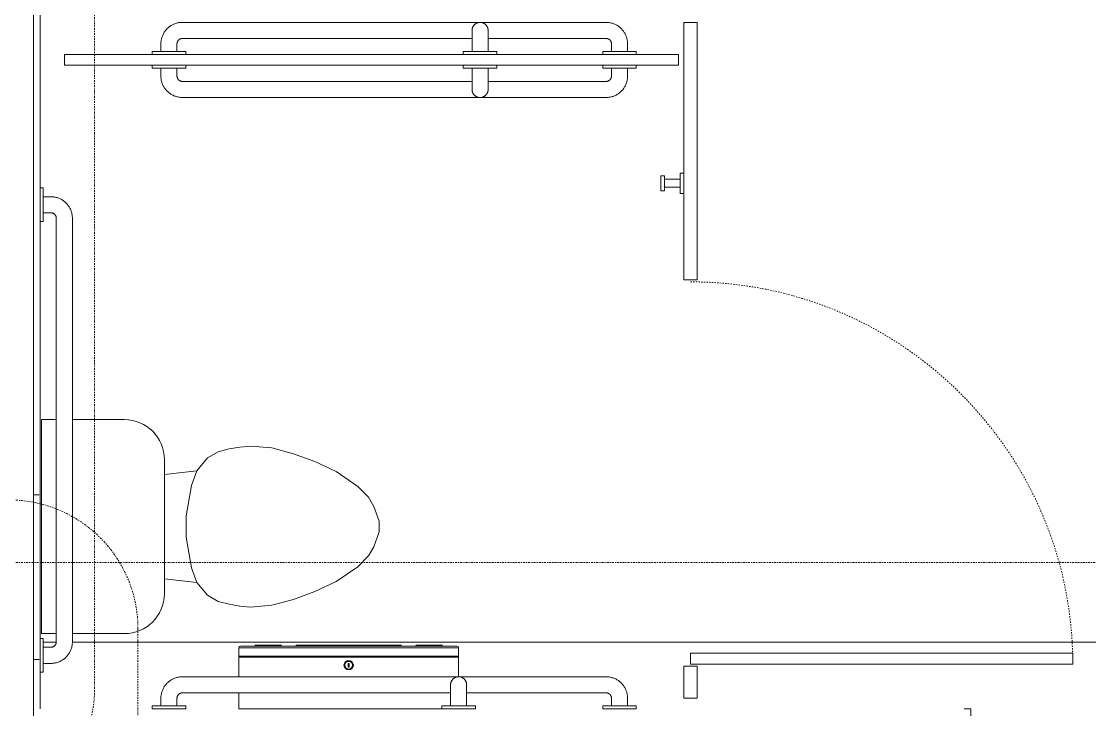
# Model space of a CAD drawing. Header units: inches. Extents: x 23906 to 26716, y -23130 to -20467.
# Drawn here: x 25520.3 to 25619.8, y -22691.4 to -22627.2 of the extents above; entities that cross this region are included whole.
import ezdxf

# ---------------------------------------------------------------- set-up
doc = ezdxf.new("R2010")
doc.units = ezdxf.units.IN
doc.header["$MEASUREMENT"] = 0
for name, pattern in [('Dash', [0.25, 0.125, -0.125]), ('Dash Dot 3_16_', [0.3125, 0.1875, -0.0625, 0, -0.0625]), ('Dash_2_', [0.25, 0.125, -0.125])]:
    doc.linetypes.add(name, pattern=pattern)
for name, color, linetype, lineweight in [('A-ANNO-SYMB', 150, 'Continuous', 9), ('A-FLOR', 192, 'Continuous', 13), ('A-GENM', 13, 'Continuous', 9), ('A-WALL', 113, 'Continuous', 13), ('A-WALL-PATT', 111, 'Continuous', 50), ('I-WALL', 2, 'Continuous', 13), ('P-SANR-FIXT', 6, 'Continuous', 9), ('Q-SPCQ', 91, 'Continuous', 9), ('Q-SPCQ-HDLN', 91, 'Dash_2_', 9)]:
    doc.layers.add(name, color=color, linetype=linetype, lineweight=lineweight)

# ---------------------------------------------------------------- blocks, each defined once
blk = doc.blocks.new('Toilet-Domestic-3D - Toilet-Domestic-3D-V15-Enlarged First Floor Plan _East_')
at = {"layer": 'P-SANR-FIXT', "color": 43, "lineweight": 13}
for p, q in [((-9.976, 19.476), (9.976, 19.476)), ((-9.976, 18.101), (-9.976, 19.476)), ((9.976, 19.476), (9.976, 18.101)), ((-9.976, 11.75), (-9.976, 16.601)), ((9.976, 16.601), (9.976, 11.75)), ((6.25, 8.024), (-6.25, 8.024)), ((-4.862, 8.024), (-5.209, 5)), ((4.862, 8.024), (5.209, 5)), ((-1, 6), (-3.836, 5.5)), ((1, 6), (-1, 6)), ((3.836, 5.5), (1, 6)), ((-5.209, 5), (-6.401, 4)), ((-3.836, 5.5), (-5.209, 5)), ((5.209, 5), (3.836, 5.5)), ((6.401, 4), (5.209, 5)), ((-6.401, 4), (-6.968, 3)), ((6.968, 3), (6.401, 4)), ((-6.968, 3), (-7.236, 2)), ((7.236, 2), (6.968, 3)), ((-7.236, 2), (-7.413, 0.996)), ((7.413, 0.996), (7.236, 2)), ((-7.413, 0.996), (-7.5, 0)), ((7.5, 0), (7.413, 0.996)), ((-7.5, 0), (-7.326, -1.992)), ((7.326, -1.992), (7.5, 0)), ((-7.326, -1.992), (-6.788, -4)), ((6.788, -4), (7.326, -1.992)), ((-6.788, -4), (-6.06, -6)), ((6.06, -6), (6.788, -4)), ((-6.06, -6), (-5.127, -8)), ((5.127, -8), (6.06, -6)), ((-5.127, -8), (-3.74, -10)), ((3.74, -10), (5.127, -8)), ((-3.74, -10), (-2.74, -11)), ((2.74, -11), (3.74, -10)), ((-2.74, -11), (-1.874, -11.5)), ((-1.874, -11.5), (-0.5, -12)), ((0.5, -12), (1.874, -11.5)), ((1.874, -11.5), (2.74, -11)), ((-0.5, -12), (0.5, -12))]:
    blk.add_line(p, q, dxfattribs=at)
for centre, start, end in [((-6.25, 11.75), 180, 270), ((6.25, 11.75), 270, 360)]:
    blk.add_arc(centre, 3.726, start, end, dxfattribs=at)
blk = doc.blocks.new('817_Grab_Bars - 8170-001420-V20-Enlarged First Floor Plan _East_')
at = {"layer": 'Q-SPCQ', "color": 43, "lineweight": 13}
for p, q in [((25574.765, -22688.303), (25535.265, -22688.303)), ((25533.265, -22690.303), (25533.265, -22691.022)), ((25534.765, -22691.022), (25534.765, -22690.303)), ((25535.265, -22689.803), (25560.266, -22689.803)), ((25561.76, -22689.803), (25574.765, -22689.803)), ((25575.265, -22690.303), (25575.265, -22691.022)), ((25576.765, -22691.022), (25576.765, -22690.303)), ((25532.453, -22691.022), (25532.453, -22691.303)), ((25532.453, -22691.022), (25534.015, -22691.022)), ((25534.015, -22691.303), (25532.453, -22691.303)), ((25534.015, -22691.022), (25535.578, -22691.022)), ((25535.578, -22691.303), (25534.015, -22691.303)), ((25535.578, -22691.303), (25535.578, -22691.022)), ((25574.453, -22691.022), (25574.453, -22691.303)), ((25574.453, -22691.022), (25576.015, -22691.022)), ((25576.015, -22691.303), (25574.453, -22691.303)), ((25576.015, -22691.022), (25577.578, -22691.022)), ((25577.578, -22691.303), (25576.015, -22691.303)), ((25577.578, -22691.303), (25577.578, -22691.022))]:
    blk.add_line(p, q, dxfattribs=at)
at = {"layer": 'Q-SPCQ', "color": 43, "lineweight": 13, "flags": 128}
for points in [[(25535.265, -22688.303), (25535.185, -22688.304), (25535.105, -22688.309), (25535.026, -22688.317), (25534.947, -22688.328), (25534.868, -22688.343), (25534.79, -22688.36), (25534.713, -22688.381), (25534.636, -22688.404), (25534.561, -22688.431), (25534.486, -22688.461), (25534.413, -22688.493), (25534.342, -22688.529), (25534.271, -22688.567), (25534.203, -22688.608), (25534.136, -22688.652), (25534.071, -22688.699), (25534.008, -22688.748), (25533.946, -22688.799), (25533.887, -22688.853), (25533.831, -22688.909), (25533.776, -22688.968), (25533.724, -22689.029), (25533.674, -22689.091), (25533.627, -22689.156), (25533.582, -22689.222), (25533.54, -22689.29), (25533.501, -22689.36), (25533.465, -22689.431), (25533.432, -22689.504), (25533.401, -22689.578), (25533.374, -22689.653), (25533.349, -22689.729), (25533.328, -22689.806), (25533.309, -22689.884), (25533.294, -22689.963), (25533.282, -22690.042), (25533.273, -22690.121), (25533.268, -22690.201), (25533.265, -22690.281), (25533.265, -22690.303)], [(25576.765, -22690.303), (25576.764, -22690.223), (25576.759, -22690.143), (25576.751, -22690.063), (25576.74, -22689.984), (25576.725, -22689.905), (25576.708, -22689.827), (25576.687, -22689.75), (25576.664, -22689.674), (25576.637, -22689.598), (25576.607, -22689.524), (25576.575, -22689.451), (25576.539, -22689.379), (25576.501, -22689.309), (25576.46, -22689.24), (25576.416, -22689.174), (25576.369, -22689.108), (25576.32, -22689.045), (25576.269, -22688.984), (25576.215, -22688.925), (25576.159, -22688.868), (25576.1, -22688.814), (25576.04, -22688.761), (25575.977, -22688.712), (25575.912, -22688.664), (25575.846, -22688.62), (25575.778, -22688.578), (25575.708, -22688.539), (25575.637, -22688.503), (25575.564, -22688.469), (25575.49, -22688.439), (25575.415, -22688.411), (25575.339, -22688.387), (25575.262, -22688.365), (25575.184, -22688.347), (25575.105, -22688.332), (25575.026, -22688.32), (25574.947, -22688.311), (25574.867, -22688.305), (25574.787, -22688.303), (25574.765, -22688.303)], [(25534.765, -22690.303), (25534.766, -22690.283), (25534.767, -22690.263), (25534.769, -22690.243), (25534.772, -22690.223), (25534.775, -22690.203), (25534.78, -22690.184), (25534.785, -22690.165), (25534.791, -22690.146), (25534.797, -22690.127), (25534.805, -22690.108), (25534.813, -22690.09), (25534.822, -22690.072), (25534.831, -22690.054), (25534.842, -22690.037), (25534.853, -22690.02), (25534.864, -22690.004), (25534.876, -22689.988), (25534.889, -22689.973), (25534.903, -22689.958), (25534.917, -22689.944), (25534.931, -22689.93), (25534.947, -22689.917), (25534.962, -22689.905), (25534.978, -22689.893), (25534.995, -22689.882), (25535.012, -22689.872), (25535.03, -22689.862), (25535.047, -22689.853), (25535.066, -22689.844), (25535.084, -22689.837), (25535.103, -22689.83), (25535.122, -22689.824), (25535.141, -22689.818), (25535.161, -22689.814), (25535.18, -22689.81), (25535.2, -22689.807), (25535.22, -22689.805), (25535.24, -22689.803), (25535.26, -22689.803), (25535.265, -22689.803)], [(25574.765, -22689.803), (25574.785, -22689.803), (25574.805, -22689.804), (25574.825, -22689.806), (25574.845, -22689.809), (25574.865, -22689.813), (25574.884, -22689.817), (25574.903, -22689.822), (25574.923, -22689.828), (25574.941, -22689.835), (25574.96, -22689.842), (25574.978, -22689.85), (25574.996, -22689.859), (25575.014, -22689.869), (25575.031, -22689.879), (25575.048, -22689.89), (25575.064, -22689.902), (25575.08, -22689.914), (25575.095, -22689.927), (25575.11, -22689.94), (25575.124, -22689.954), (25575.138, -22689.969), (25575.151, -22689.984), (25575.163, -22690), (25575.175, -22690.016), (25575.186, -22690.033), (25575.196, -22690.05), (25575.206, -22690.067), (25575.215, -22690.085), (25575.224, -22690.103), (25575.231, -22690.122), (25575.238, -22690.14), (25575.244, -22690.159), (25575.25, -22690.179), (25575.254, -22690.198), (25575.258, -22690.218), (25575.261, -22690.238), (25575.263, -22690.257), (25575.265, -22690.277), (25575.265, -22690.297), (25575.265, -22690.303)]]:
    blk.add_lwpolyline(points, dxfattribs=at)
blk = doc.blocks.new('Dispenser-Toilet_Tissue-Frost_Products_LTD_-Jumbo-169 - Steel-Brushed-Stainless_Steel-V21-Enlarged First Floor Plan _East_')
at = {"layer": 'Q-SPCQ', "color": 43, "lineweight": 13}
for p, q in [((25561.014, -22685.603), (25540.517, -22685.603)), ((25540.517, -22685.603), (25540.517, -22686.372)), ((25542.029, -22685.443), (25540.677, -22685.443)), ((25559.504, -22685.443), (25542.029, -22685.443)), ((25544.361, -22685.343), (25542.19, -22685.343)), ((25545.829, -22685.443), (25544.522, -22685.443)), ((25555.52, -22685.343), (25546.013, -22685.343)), ((25557.011, -22685.443), (25555.704, -22685.443)), ((25559.343, -22685.343), (25557.172, -22685.343)), ((25560.857, -22685.443), (25559.504, -22685.443)), ((25561.014, -22686.372), (25561.014, -22685.603)), ((25540.517, -22686.372), (25540.577, -22686.372)), ((25540.517, -22686.463), (25561.014, -22686.463)), ((25540.517, -22686.463), (25540.517, -22688.306)), ((25540.577, -22686.372), (25560.957, -22686.372)), ((25540.577, -22686.372), (25540.577, -22686.403)), ((25560.957, -22686.403), (25540.577, -22686.403)), ((25560.957, -22686.403), (25560.957, -22686.372)), ((25560.957, -22686.372), (25561.014, -22686.372)), ((25561.014, -22688.303), (25561.014, -22686.463)), ((25550.807, -22687.063), (25550.725, -22687.063)), ((25550.725, -22687.063), (25550.725, -22687.4)), ((25550.725, -22687.4), (25550.807, -22687.4)), ((25550.807, -22687.4), (25550.807, -22687.063)), ((25540.517, -22689.803), (25540.517, -22691.303)), ((25540.517, -22691.303), (25559.453, -22691.303))]:
    blk.add_line(p, q, dxfattribs=at)
for radius in [0.438, 0.358]:
    blk.add_circle((25550.767, -22687.221), radius, dxfattribs=at)
for centre, radius, start, end in [((25540.677, -22685.603), 0.16, 90, 180), ((25542.19, -22685.523), 0.18, 90, 153.6122), ((25543.743, -22685.458), 0.118, 100.8116, 172.35689), ((25543.74, -22685.493), 0.151, 19.63407, 87.32096), ((25543.763, -22685.493), 0.151, 19.63407, 86.83311), ((25543.771, -22685.523), 0.18, 26.3878, 90), ((25544.343, -22685.46), 0.119, 100.04014, 171.51951), ((25544.343, -22685.493), 0.151, 19.63407, 87.32096), ((25544.351, -22685.493), 0.151, 19.63407, 87.32096), ((25544.361, -22685.523), 0.18, 26.3878, 90), ((25546.013, -22685.563), 0.22, 90, 146.94427), ((25555.52, -22685.563), 0.22, 33.05573, 90), ((25557.172, -22685.523), 0.18, 90, 153.6122), ((25557.182, -22685.493), 0.151, 92.67904, 160.36593), ((25557.191, -22685.493), 0.151, 92.67904, 160.36593), ((25557.19, -22685.46), 0.119, 8.48049, 79.95986), ((25557.762, -22685.523), 0.18, 90, 153.60843), ((25557.77, -22685.493), 0.151, 93.16673, 160.37261), ((25557.793, -22685.493), 0.151, 92.67904, 160.36528), ((25557.79, -22685.458), 0.118, 7.64311, 79.1884), ((25559.343, -22685.523), 0.18, 26.3878, 90), ((25560.854, -22685.603), 0.16, 0, 89.00189), ((25540.577, -22686.463), 0.06, 90, 180), ((25560.954, -22686.463), 0.0601, 0, 87.31847)]:
    blk.add_arc(centre, radius, start, end, dxfattribs=at)
blk = doc.blocks.new('Partition-Floor_Braced-Bradley_Corp-St_Stl-ADA-N_Stalls - ADA _optional_ _ n Standard Stalls-320692-Enlarged First Floor Plan _East_')
at = {"layer": 'Q-SPCQ', "color": 43, "lineweight": 13}
for p, q in [((68.5, -0.875), (67.5, -0.875)), ((67.5, -0.875), (67.5, -58.125)), ((68.5, -58.125), (68.5, -0.875)), ((11.5, -58.625), (8.5, -58.625)), ((8.5, -58.625), (8.5, -59.875)), ((11.5, -59.875), (11.5, -58.625)), ((71.5, -58.625), (47.5, -58.625)), ((47.5, -58.625), (47.5, -59.875)), ((67.5, -58.125), (68.5, -58.125)), ((71.5, -59.875), (71.5, -58.625)), ((12.688, -59.25), (11.688, -59.25)), ((11.688, -59.25), (11.688, -94.874)), ((12.688, -94.874), (12.688, -59.25)), ((8.5, -59.875), (11.5, -59.875)), ((47.5, -59.875), (71.5, -59.875)), ((11.688, -94.874), (12.688, -94.874))]:
    blk.add_line(p, q, dxfattribs=at)
at = {"layer": 'Q-SPCQ-HDLN', "color": 43, "linetype": 'Dash', "lineweight": 13}
blk.add_arc((11.688, -59.25), 35.624, 271.79078, 360, dxfattribs=at)
blk = doc.blocks.new('817_Grab_Bars - 8170-001420-V24-Enlarged First Floor Plan _East_')
at = {"layer": 'Q-SPCQ', "color": 43, "lineweight": 13}
for p, q in [((25574.765, -22627.303), (25535.265, -22627.303)), ((25535.265, -22628.803), (25562.266, -22628.803)), ((25563.76, -22628.803), (25574.765, -22628.803)), ((25533.265, -22629.303), (25533.265, -22630.022)), ((25534.765, -22630.022), (25534.765, -22629.303)), ((25575.265, -22629.303), (25575.265, -22630.022)), ((25576.765, -22630.022), (25576.765, -22629.303)), ((25532.453, -22630.022), (25532.453, -22630.303)), ((25532.453, -22630.022), (25534.015, -22630.022)), ((25534.015, -22630.022), (25535.578, -22630.022)), ((25535.578, -22630.303), (25535.578, -22630.022)), ((25574.453, -22630.022), (25574.453, -22630.303)), ((25574.453, -22630.022), (25576.015, -22630.022)), ((25576.015, -22630.022), (25577.578, -22630.022)), ((25577.578, -22630.303), (25577.578, -22630.022))]:
    blk.add_line(p, q, dxfattribs=at)
at = {"layer": 'Q-SPCQ', "color": 43, "lineweight": 13, "flags": 128}
for points in [[(25535.265, -22627.303), (25535.185, -22627.304), (25535.105, -22627.309), (25535.026, -22627.317), (25534.947, -22627.328), (25534.868, -22627.343), (25534.79, -22627.36), (25534.713, -22627.381), (25534.636, -22627.404), (25534.561, -22627.431), (25534.486, -22627.461), (25534.413, -22627.493), (25534.342, -22627.529), (25534.271, -22627.567), (25534.203, -22627.608), (25534.136, -22627.652), (25534.071, -22627.699), (25534.008, -22627.748), (25533.946, -22627.799), (25533.887, -22627.853), (25533.831, -22627.909), (25533.776, -22627.968), (25533.724, -22628.029), (25533.674, -22628.091), (25533.627, -22628.156), (25533.582, -22628.222), (25533.54, -22628.29), (25533.501, -22628.36), (25533.465, -22628.431), (25533.432, -22628.504), (25533.401, -22628.578), (25533.374, -22628.653), (25533.349, -22628.729), (25533.328, -22628.806), (25533.309, -22628.884), (25533.294, -22628.963), (25533.282, -22629.042), (25533.273, -22629.121), (25533.268, -22629.201), (25533.265, -22629.281), (25533.265, -22629.303)], [(25576.765, -22629.303), (25576.764, -22629.223), (25576.759, -22629.143), (25576.751, -22629.063), (25576.74, -22628.984), (25576.725, -22628.905), (25576.708, -22628.827), (25576.687, -22628.75), (25576.664, -22628.674), (25576.637, -22628.598), (25576.607, -22628.524), (25576.575, -22628.451), (25576.539, -22628.379), (25576.501, -22628.309), (25576.46, -22628.24), (25576.416, -22628.174), (25576.369, -22628.108), (25576.32, -22628.045), (25576.269, -22627.984), (25576.215, -22627.925), (25576.159, -22627.868), (25576.1, -22627.814), (25576.04, -22627.761), (25575.977, -22627.712), (25575.912, -22627.664), (25575.846, -22627.62), (25575.778, -22627.578), (25575.708, -22627.539), (25575.637, -22627.503), (25575.564, -22627.469), (25575.49, -22627.439), (25575.415, -22627.411), (25575.339, -22627.387), (25575.262, -22627.365), (25575.184, -22627.347), (25575.105, -22627.332), (25575.026, -22627.32), (25574.947, -22627.311), (25574.867, -22627.305), (25574.787, -22627.303), (25574.765, -22627.303)], [(25534.765, -22629.303), (25534.766, -22629.283), (25534.767, -22629.263), (25534.769, -22629.243), (25534.772, -22629.223), (25534.775, -22629.203), (25534.78, -22629.184), (25534.785, -22629.165), (25534.791, -22629.146), (25534.797, -22629.127), (25534.805, -22629.108), (25534.813, -22629.09), (25534.822, -22629.072), (25534.831, -22629.054), (25534.842, -22629.037), (25534.853, -22629.02), (25534.864, -22629.004), (25534.876, -22628.988), (25534.889, -22628.973), (25534.903, -22628.958), (25534.917, -22628.944), (25534.931, -22628.93), (25534.947, -22628.917), (25534.962, -22628.905), (25534.978, -22628.893), (25534.995, -22628.882), (25535.012, -22628.872), (25535.03, -22628.862), (25535.047, -22628.853), (25535.066, -22628.844), (25535.084, -22628.837), (25535.103, -22628.83), (25535.122, -22628.824), (25535.141, -22628.818), (25535.161, -22628.814), (25535.18, -22628.81), (25535.2, -22628.807), (25535.22, -22628.805), (25535.24, -22628.803), (25535.26, -22628.803), (25535.265, -22628.803)], [(25574.765, -22628.803), (25574.785, -22628.803), (25574.805, -22628.804), (25574.825, -22628.806), (25574.845, -22628.809), (25574.865, -22628.813), (25574.884, -22628.817), (25574.903, -22628.822), (25574.923, -22628.828), (25574.941, -22628.835), (25574.96, -22628.842), (25574.978, -22628.85), (25574.996, -22628.859), (25575.014, -22628.869), (25575.031, -22628.879), (25575.048, -22628.89), (25575.064, -22628.902), (25575.08, -22628.914), (25575.095, -22628.927), (25575.11, -22628.94), (25575.124, -22628.954), (25575.138, -22628.969), (25575.151, -22628.984), (25575.163, -22629), (25575.175, -22629.016), (25575.186, -22629.033), (25575.196, -22629.05), (25575.206, -22629.067), (25575.215, -22629.085), (25575.224, -22629.103), (25575.231, -22629.122), (25575.238, -22629.14), (25575.244, -22629.159), (25575.25, -22629.179), (25575.254, -22629.198), (25575.258, -22629.218), (25575.261, -22629.238), (25575.263, -22629.257), (25575.265, -22629.277), (25575.265, -22629.297), (25575.265, -22629.303)]]:
    blk.add_lwpolyline(points, dxfattribs=at)
blk = doc.blocks.new('817_Grab_Bars - 8170-001420-V25-Enlarged First Floor Plan _East_')
at = {"layer": 'Q-SPCQ', "color": 43, "lineweight": 13}
for p, q in [((25532.453, -22631.303), (25532.453, -22631.584)), ((25534.015, -22631.584), (25532.453, -22631.584)), ((25533.265, -22631.584), (25533.265, -22632.303)), ((25535.578, -22631.584), (25534.015, -22631.584)), ((25534.765, -22632.303), (25534.765, -22631.584)), ((25535.578, -22631.584), (25535.578, -22631.303)), ((25574.453, -22631.303), (25574.453, -22631.584)), ((25576.015, -22631.584), (25574.453, -22631.584)), ((25575.265, -22631.584), (25575.265, -22632.303)), ((25577.578, -22631.584), (25576.015, -22631.584)), ((25576.765, -22632.303), (25576.765, -22631.584)), ((25577.578, -22631.584), (25577.578, -22631.303)), ((25562.27, -22632.803), (25535.265, -22632.803)), ((25574.765, -22632.803), (25563.764, -22632.803)), ((25535.265, -22634.303), (25574.765, -22634.303))]:
    blk.add_line(p, q, dxfattribs=at)
at = {"layer": 'Q-SPCQ', "color": 43, "lineweight": 13, "flags": 128}
for points in [[(25533.265, -22632.303), (25533.267, -22632.383), (25533.272, -22632.463), (25533.28, -22632.542), (25533.291, -22632.621), (25533.305, -22632.7), (25533.323, -22632.778), (25533.343, -22632.856), (25533.367, -22632.932), (25533.393, -22633.007), (25533.423, -22633.082), (25533.456, -22633.155), (25533.491, -22633.226), (25533.53, -22633.297), (25533.571, -22633.365), (25533.615, -22633.432), (25533.661, -22633.497), (25533.71, -22633.56), (25533.762, -22633.622), (25533.816, -22633.681), (25533.872, -22633.738), (25533.93, -22633.792), (25533.991, -22633.844), (25534.054, -22633.894), (25534.118, -22633.941), (25534.185, -22633.986), (25534.253, -22634.028), (25534.323, -22634.067), (25534.394, -22634.103), (25534.467, -22634.136), (25534.541, -22634.167), (25534.616, -22634.194), (25534.692, -22634.219), (25534.769, -22634.24), (25534.847, -22634.259), (25534.925, -22634.274), (25535.004, -22634.286), (25535.084, -22634.295), (25535.164, -22634.3), (25535.244, -22634.303), (25535.265, -22634.303)], [(25535.265, -22632.803), (25535.245, -22632.802), (25535.225, -22632.801), (25535.205, -22632.799), (25535.186, -22632.796), (25535.166, -22632.793), (25535.146, -22632.788), (25535.127, -22632.783), (25535.108, -22632.777), (25535.089, -22632.771), (25535.071, -22632.763), (25535.052, -22632.755), (25535.034, -22632.746), (25535.017, -22632.737), (25535, -22632.726), (25534.983, -22632.715), (25534.967, -22632.704), (25534.951, -22632.692), (25534.936, -22632.679), (25534.921, -22632.665), (25534.907, -22632.651), (25534.893, -22632.637), (25534.88, -22632.621), (25534.867, -22632.606), (25534.856, -22632.59), (25534.844, -22632.573), (25534.834, -22632.556), (25534.824, -22632.538), (25534.815, -22632.521), (25534.807, -22632.502), (25534.799, -22632.484), (25534.792, -22632.465), (25534.786, -22632.446), (25534.781, -22632.427), (25534.776, -22632.407), (25534.773, -22632.388), (25534.769, -22632.368), (25534.767, -22632.348), (25534.766, -22632.328), (25534.765, -22632.308), (25534.765, -22632.303)], [(25574.765, -22634.303), (25574.845, -22634.301), (25574.925, -22634.296), (25575.005, -22634.288), (25575.084, -22634.277), (25575.163, -22634.263), (25575.241, -22634.245), (25575.318, -22634.225), (25575.394, -22634.201), (25575.47, -22634.175), (25575.544, -22634.145), (25575.617, -22634.112), (25575.689, -22634.077), (25575.759, -22634.038), (25575.828, -22633.997), (25575.895, -22633.953), (25575.96, -22633.907), (25576.023, -22633.858), (25576.084, -22633.806), (25576.143, -22633.752), (25576.2, -22633.696), (25576.255, -22633.638), (25576.307, -22633.577), (25576.356, -22633.514), (25576.404, -22633.45), (25576.448, -22633.383), (25576.49, -22633.315), (25576.529, -22633.245), (25576.565, -22633.174), (25576.599, -22633.101), (25576.629, -22633.028), (25576.657, -22632.952), (25576.681, -22632.876), (25576.703, -22632.799), (25576.721, -22632.721), (25576.736, -22632.643), (25576.748, -22632.564), (25576.757, -22632.484), (25576.763, -22632.404), (25576.765, -22632.324), (25576.765, -22632.303)], [(25575.265, -22632.303), (25575.265, -22632.323), (25575.264, -22632.343), (25575.262, -22632.363), (25575.259, -22632.382), (25575.255, -22632.402), (25575.251, -22632.422), (25575.246, -22632.441), (25575.24, -22632.46), (25575.233, -22632.479), (25575.226, -22632.498), (25575.218, -22632.516), (25575.209, -22632.534), (25575.199, -22632.551), (25575.189, -22632.568), (25575.178, -22632.585), (25575.166, -22632.601), (25575.154, -22632.617), (25575.141, -22632.633), (25575.128, -22632.647), (25575.114, -22632.661), (25575.099, -22632.675), (25575.084, -22632.688), (25575.068, -22632.701), (25575.052, -22632.712), (25575.035, -22632.724), (25575.018, -22632.734), (25575.001, -22632.744), (25574.983, -22632.753), (25574.965, -22632.761), (25574.946, -22632.769), (25574.928, -22632.776), (25574.909, -22632.782), (25574.889, -22632.787), (25574.87, -22632.792), (25574.85, -22632.796), (25574.83, -22632.799), (25574.811, -22632.801), (25574.791, -22632.802), (25574.771, -22632.803), (25574.765, -22632.803)]]:
    blk.add_lwpolyline(points, dxfattribs=at)
blk = doc.blocks.new('817_Grab_Bars - 8170-001420-V35-Enlarged First Floor Plan _East_')
at = {"layer": 'Q-SPCQ', "color": 43, "lineweight": 13}
for p, q in [((25508.765, -22642.74), (25508.484, -22642.74)), ((25508.484, -22644.303), (25508.484, -22642.74)), ((25508.484, -22643.553), (25507.765, -22643.553)), ((25508.484, -22645.865), (25508.484, -22644.303)), ((25505.765, -22645.553), (25505.765, -22685.053)), ((25507.265, -22685.053), (25507.265, -22645.553)), ((25507.765, -22645.053), (25508.484, -22645.053)), ((25508.484, -22645.865), (25508.765, -22645.865)), ((25508.484, -22685.553), (25507.765, -22685.553)), ((25508.765, -22684.74), (25508.484, -22684.74)), ((25508.484, -22686.303), (25508.484, -22684.74)), ((25508.484, -22687.865), (25508.484, -22686.303)), ((25507.765, -22687.053), (25508.484, -22687.053)), ((25508.484, -22687.865), (25508.765, -22687.865))]:
    blk.add_line(p, q, dxfattribs=at)
at = {"layer": 'Q-SPCQ', "color": 43, "lineweight": 13, "flags": 128}
for points in [[(25507.765, -22643.553), (25507.685, -22643.554), (25507.605, -22643.559), (25507.526, -22643.567), (25507.447, -22643.578), (25507.368, -22643.593), (25507.29, -22643.61), (25507.213, -22643.631), (25507.136, -22643.654), (25507.061, -22643.681), (25506.986, -22643.711), (25506.913, -22643.743), (25506.842, -22643.779), (25506.771, -22643.817), (25506.703, -22643.858), (25506.636, -22643.902), (25506.571, -22643.949), (25506.508, -22643.998), (25506.446, -22644.049), (25506.387, -22644.103), (25506.331, -22644.159), (25506.276, -22644.218), (25506.224, -22644.279), (25506.174, -22644.341), (25506.127, -22644.406), (25506.082, -22644.472), (25506.04, -22644.54), (25506.001, -22644.61), (25505.965, -22644.681), (25505.932, -22644.754), (25505.901, -22644.828), (25505.874, -22644.903), (25505.849, -22644.979), (25505.828, -22645.056), (25505.809, -22645.134), (25505.794, -22645.213), (25505.782, -22645.292), (25505.773, -22645.371), (25505.768, -22645.451), (25505.765, -22645.531), (25505.765, -22645.553)], [(25507.265, -22645.553), (25507.266, -22645.533), (25507.267, -22645.513), (25507.269, -22645.493), (25507.272, -22645.473), (25507.275, -22645.453), (25507.28, -22645.434), (25507.285, -22645.415), (25507.291, -22645.396), (25507.297, -22645.377), (25507.305, -22645.358), (25507.313, -22645.34), (25507.322, -22645.322), (25507.331, -22645.304), (25507.342, -22645.287), (25507.353, -22645.27), (25507.364, -22645.254), (25507.376, -22645.238), (25507.389, -22645.223), (25507.403, -22645.208), (25507.417, -22645.194), (25507.431, -22645.18), (25507.447, -22645.167), (25507.462, -22645.155), (25507.478, -22645.143), (25507.495, -22645.132), (25507.512, -22645.122), (25507.53, -22645.112), (25507.547, -22645.103), (25507.566, -22645.094), (25507.584, -22645.087), (25507.603, -22645.08), (25507.622, -22645.074), (25507.641, -22645.068), (25507.661, -22645.064), (25507.68, -22645.06), (25507.7, -22645.057), (25507.72, -22645.055), (25507.74, -22645.053), (25507.76, -22645.053), (25507.765, -22645.053)], [(25505.765, -22685.053), (25505.767, -22685.133), (25505.772, -22685.213), (25505.78, -22685.292), (25505.791, -22685.371), (25505.805, -22685.45), (25505.823, -22685.528), (25505.843, -22685.606), (25505.867, -22685.682), (25505.893, -22685.757), (25505.923, -22685.832), (25505.956, -22685.905), (25505.991, -22685.976), (25506.03, -22686.047), (25506.071, -22686.115), (25506.115, -22686.182), (25506.161, -22686.247), (25506.21, -22686.31), (25506.262, -22686.372), (25506.316, -22686.431), (25506.372, -22686.488), (25506.43, -22686.542), (25506.491, -22686.594), (25506.554, -22686.644), (25506.618, -22686.691), (25506.685, -22686.736), (25506.753, -22686.778), (25506.823, -22686.817), (25506.894, -22686.853), (25506.967, -22686.886), (25507.041, -22686.917), (25507.116, -22686.944), (25507.192, -22686.969), (25507.269, -22686.99), (25507.347, -22687.009), (25507.425, -22687.024), (25507.504, -22687.036), (25507.584, -22687.045), (25507.664, -22687.05), (25507.744, -22687.053), (25507.765, -22687.053)], [(25507.765, -22685.553), (25507.745, -22685.552), (25507.725, -22685.551), (25507.705, -22685.549), (25507.686, -22685.546), (25507.666, -22685.543), (25507.646, -22685.538), (25507.627, -22685.533), (25507.608, -22685.527), (25507.589, -22685.521), (25507.571, -22685.513), (25507.552, -22685.505), (25507.534, -22685.496), (25507.517, -22685.487), (25507.5, -22685.476), (25507.483, -22685.465), (25507.467, -22685.454), (25507.451, -22685.442), (25507.436, -22685.429), (25507.421, -22685.415), (25507.407, -22685.401), (25507.393, -22685.387), (25507.38, -22685.371), (25507.367, -22685.356), (25507.356, -22685.34), (25507.344, -22685.323), (25507.334, -22685.306), (25507.324, -22685.288), (25507.315, -22685.271), (25507.307, -22685.252), (25507.299, -22685.234), (25507.292, -22685.215), (25507.286, -22685.196), (25507.281, -22685.177), (25507.276, -22685.157), (25507.273, -22685.138), (25507.269, -22685.118), (25507.267, -22685.098), (25507.266, -22685.078), (25507.265, -22685.058), (25507.265, -22685.053)]]:
    blk.add_lwpolyline(points, dxfattribs=at)
blk = doc.blocks.new('817_Grab_Bars - 8170-001180-V37-Enlarged First Floor Plan _East_')
at = {"layer": 'Q-SPCQ', "color": 43, "lineweight": 13}
for p, q in [((25468.203, -22631.303), (25468.203, -22631.584)), ((25471.328, -22631.584), (25468.203, -22631.584)), ((25469.015, -22631.584), (25469.015, -22632.303)), ((25470.515, -22632.303), (25470.515, -22631.584)), ((25471.328, -22631.584), (25471.328, -22631.303))]:
    blk.add_line(p, q, dxfattribs=at)
at = {"layer": 'Q-SPCQ', "color": 43, "lineweight": 13, "flags": 128}
for points in [[(25469.015, -22632.303), (25469.015, -22632.353), (25469.015, -22632.403), (25469.015, -22632.452), (25469.015, -22632.502), (25469.015, -22632.551), (25469.015, -22632.6), (25469.015, -22632.648), (25469.015, -22632.696), (25469.015, -22632.743), (25469.015, -22632.79), (25469.015, -22632.835), (25469.015, -22632.88), (25469.015, -22632.924), (25469.015, -22632.967), (25469.015, -22633.009), (25469.015, -22633.049), (25469.015, -22633.089), (25469.015, -22633.127), (25469.015, -22633.164), (25469.015, -22633.2), (25469.015, -22633.234), (25469.015, -22633.266), (25469.015, -22633.297), (25469.015, -22633.327), (25469.015, -22633.355), (25469.015, -22633.381), (25469.015, -22633.405), (25469.015, -22633.428), (25469.015, -22633.449), (25469.015, -22633.468), (25469.015, -22633.485), (25469.015, -22633.5), (25469.015, -22633.514), (25469.015, -22633.525), (25469.015, -22633.535), (25469.015, -22633.542), (25469.015, -22633.548), (25469.015, -22633.551), (25469.015, -22633.553)], [(25469.015, -22632.892), (25469.015, -22632.847), (25469.015, -22632.802), (25469.015, -22632.756), (25469.015, -22632.709), (25469.015, -22632.661), (25469.015, -22632.613), (25469.015, -22632.564), (25469.015, -22632.515), (25469.015, -22632.466), (25469.015, -22632.416), (25469.015, -22632.366), (25469.015, -22632.316)], [(25470.515, -22633.553), (25470.515, -22633.552), (25470.515, -22633.549), (25470.515, -22633.544), (25470.515, -22633.537), (25470.515, -22633.528), (25470.515, -22633.517), (25470.515, -22633.504), (25470.515, -22633.489), (25470.515, -22633.473), (25470.515, -22633.454), (25470.515, -22633.434), (25470.515, -22633.412), (25470.515, -22633.388), (25470.515, -22633.362), (25470.515, -22633.334), (25470.515, -22633.305), (25470.515, -22633.275), (25470.515, -22633.243), (25470.515, -22633.209), (25470.515, -22633.174), (25470.515, -22633.137), (25470.515, -22633.099), (25470.515, -22633.06), (25470.515, -22633.02), (25470.515, -22632.978), (25470.515, -22632.936), (25470.515, -22632.892), (25470.515, -22632.847), (25470.515, -22632.802), (25470.515, -22632.756), (25470.515, -22632.709), (25470.515, -22632.661), (25470.515, -22632.613), (25470.515, -22632.564), (25470.515, -22632.515), (25470.515, -22632.466), (25470.515, -22632.416), (25470.515, -22632.366), (25470.515, -22632.316), (25470.515, -22632.303)], [(25470.515, -22632.303), (25470.515, -22632.353), (25470.515, -22632.403), (25470.515, -22632.452), (25470.515, -22632.502), (25470.515, -22632.551), (25470.515, -22632.6)], [(25469.015, -22633.553), (25469.015, -22633.552), (25469.015, -22633.549), (25469.015, -22633.544), (25469.015, -22633.537), (25469.015, -22633.528), (25469.015, -22633.517), (25469.015, -22633.504), (25469.015, -22633.489), (25469.015, -22633.473), (25469.015, -22633.454), (25469.015, -22633.434), (25469.015, -22633.412), (25469.015, -22633.388), (25469.015, -22633.362), (25469.015, -22633.334), (25469.015, -22633.305), (25469.015, -22633.275), (25469.015, -22633.243), (25469.015, -22633.209), (25469.015, -22633.174), (25469.015, -22633.137), (25469.015, -22633.099), (25469.015, -22633.06), (25469.015, -22633.02), (25469.015, -22632.978)], [(25469.529, -22634.265), (25469.501, -22634.255), (25469.473, -22634.244), (25469.446, -22634.231), (25469.419, -22634.218), (25469.393, -22634.204), (25469.367, -22634.188), (25469.342, -22634.172), (25469.317, -22634.154), (25469.294, -22634.136), (25469.271, -22634.117), (25469.249, -22634.096), (25469.227, -22634.075), (25469.207, -22634.053), (25469.187, -22634.031), (25469.169, -22634.007), (25469.151, -22633.983), (25469.134, -22633.958), (25469.118, -22633.932), (25469.104, -22633.906), (25469.09, -22633.88), (25469.078, -22633.852), (25469.066, -22633.825), (25469.056, -22633.796), (25469.047, -22633.768), (25469.039, -22633.739), (25469.032, -22633.71), (25469.026, -22633.68), (25469.022, -22633.651), (25469.018, -22633.621), (25469.016, -22633.591), (25469.015, -22633.561), (25469.015, -22633.553)], [(25470.515, -22633.553), (25470.515, -22633.583), (25470.513, -22633.613), (25470.51, -22633.643), (25470.506, -22633.672), (25470.5, -22633.702), (25470.494, -22633.731), (25470.486, -22633.76), (25470.477, -22633.789), (25470.467, -22633.817), (25470.456, -22633.845), (25470.444, -22633.872), (25470.43, -22633.899), (25470.416, -22633.925), (25470.401, -22633.951), (25470.384, -22633.976), (25470.367, -22634.001), (25470.348, -22634.024), (25470.329, -22634.047), (25470.309, -22634.07), (25470.288, -22634.091), (25470.266, -22634.111), (25470.243, -22634.131), (25470.22, -22634.15), (25470.195, -22634.167), (25470.17, -22634.184), (25470.145, -22634.2), (25470.119, -22634.214), (25470.092, -22634.228), (25470.065, -22634.24), (25470.037, -22634.252), (25470.009, -22634.262), (25469.98, -22634.271), (25469.951, -22634.279)], [(25470.515, -22632.967), (25470.515, -22633.009), (25470.515, -22633.049), (25470.515, -22633.089), (25470.515, -22633.127), (25470.515, -22633.164), (25470.515, -22633.2), (25470.515, -22633.234), (25470.515, -22633.266), (25470.515, -22633.297), (25470.515, -22633.327), (25470.515, -22633.355), (25470.515, -22633.381), (25470.515, -22633.405), (25470.515, -22633.428), (25470.515, -22633.449), (25470.515, -22633.468), (25470.515, -22633.485), (25470.515, -22633.5), (25470.515, -22633.514), (25470.515, -22633.525), (25470.515, -22633.535), (25470.515, -22633.542), (25470.515, -22633.548), (25470.515, -22633.551), (25470.515, -22633.553)]]:
    blk.add_lwpolyline(points, dxfattribs=at)
blk = doc.blocks.new('817_Grab_Bars - 8170-001180-25756-Enlarged First Floor Plan _East_')
at = {"layer": 'Q-SPCQ', "color": 43, "lineweight": 13}
for p, q in [((25469.015, -22690.303), (25469.015, -22691.022)), ((25470.515, -22690.239), (25470.515, -22690.289)), ((25470.515, -22691.022), (25470.515, -22690.303)), ((25468.203, -22691.022), (25468.203, -22691.303)), ((25468.203, -22691.022), (25471.328, -22691.022)), ((25471.328, -22691.303), (25468.203, -22691.303)), ((25471.328, -22691.303), (25471.328, -22691.022))]:
    blk.add_line(p, q, dxfattribs=at)
at = {"layer": 'Q-SPCQ', "color": 43, "lineweight": 13, "flags": 128}
for points in [[(25469.015, -22689.053), (25469.016, -22689.023), (25469.018, -22688.993), (25469.021, -22688.963), (25469.025, -22688.933), (25469.03, -22688.904), (25469.037, -22688.875), (25469.044, -22688.846), (25469.053, -22688.817), (25469.063, -22688.789), (25469.074, -22688.761), (25469.087, -22688.733), (25469.1, -22688.706), (25469.114, -22688.68), (25469.13, -22688.654), (25469.146, -22688.629), (25469.164, -22688.605), (25469.182, -22688.581), (25469.201, -22688.558), (25469.222, -22688.536), (25469.243, -22688.515), (25469.265, -22688.494), (25469.287, -22688.475), (25469.311, -22688.456), (25469.335, -22688.438), (25469.36, -22688.422), (25469.386, -22688.406), (25469.412, -22688.391), (25469.438, -22688.378), (25469.466, -22688.365), (25469.493, -22688.354), (25469.522, -22688.343), (25469.55, -22688.334), (25469.579, -22688.326)], [(25470.001, -22688.341), (25470.029, -22688.351), (25470.057, -22688.362), (25470.085, -22688.374), (25470.112, -22688.388), (25470.138, -22688.402), (25470.164, -22688.417), (25470.189, -22688.434), (25470.213, -22688.451), (25470.237, -22688.47), (25470.26, -22688.489), (25470.282, -22688.509), (25470.303, -22688.53), (25470.324, -22688.552), (25470.343, -22688.575), (25470.362, -22688.598), (25470.38, -22688.623), (25470.396, -22688.648), (25470.412, -22688.673), (25470.427, -22688.699), (25470.44, -22688.726), (25470.453, -22688.753), (25470.464, -22688.781), (25470.475, -22688.809), (25470.484, -22688.838), (25470.492, -22688.867), (25470.499, -22688.896), (25470.504, -22688.925), (25470.509, -22688.955), (25470.512, -22688.985), (25470.514, -22689.015), (25470.515, -22689.045), (25470.515, -22689.053)], [(25469.015, -22689.053), (25469.015, -22689.054), (25469.015, -22689.057), (25469.015, -22689.062), (25469.015, -22689.069), (25469.015, -22689.078), (25469.015, -22689.089), (25469.015, -22689.101), (25469.015, -22689.116), (25469.015, -22689.133), (25469.015, -22689.151), (25469.015, -22689.172), (25469.015, -22689.194), (25469.015, -22689.218), (25469.015, -22689.244), (25469.015, -22689.271), (25469.015, -22689.3), (25469.015, -22689.331), (25469.015, -22689.363), (25469.015, -22689.397), (25469.015, -22689.432), (25469.015, -22689.468), (25469.015, -22689.506), (25469.015, -22689.546), (25469.015, -22689.586), (25469.015, -22689.627), (25469.015, -22689.67), (25469.015, -22689.714), (25469.015, -22689.758), (25469.015, -22689.804), (25469.015, -22689.85), (25469.015, -22689.897), (25469.015, -22689.944), (25469.015, -22689.993), (25469.015, -22690.041), (25469.015, -22690.09), (25469.015, -22690.14), (25469.015, -22690.189), (25469.015, -22690.239), (25469.015, -22690.289), (25469.015, -22690.303)], [(25469.015, -22689.639), (25469.015, -22689.597), (25469.015, -22689.556), (25469.015, -22689.517), (25469.015, -22689.479), (25469.015, -22689.442), (25469.015, -22689.406), (25469.015, -22689.372), (25469.015, -22689.339), (25469.015, -22689.308), (25469.015, -22689.279), (25469.015, -22689.251), (25469.015, -22689.225), (25469.015, -22689.2), (25469.015, -22689.178), (25469.015, -22689.157), (25469.015, -22689.138), (25469.015, -22689.121), (25469.015, -22689.105), (25469.015, -22689.092), (25469.015, -22689.08), (25469.015, -22689.071), (25469.015, -22689.063), (25469.015, -22689.058), (25469.015, -22689.054), (25469.015, -22689.053)], [(25470.515, -22690.303), (25470.515, -22690.253), (25470.515, -22690.203), (25470.515, -22690.153), (25470.515, -22690.104), (25470.515, -22690.054), (25470.515, -22690.006), (25470.515, -22689.957), (25470.515, -22689.91), (25470.515, -22689.862), (25470.515, -22689.816), (25470.515, -22689.77), (25470.515, -22689.726), (25470.515, -22689.682), (25470.515, -22689.639), (25470.515, -22689.597), (25470.515, -22689.556), (25470.515, -22689.517), (25470.515, -22689.479), (25470.515, -22689.442), (25470.515, -22689.406), (25470.515, -22689.372), (25470.515, -22689.339), (25470.515, -22689.308), (25470.515, -22689.279), (25470.515, -22689.251), (25470.515, -22689.225), (25470.515, -22689.2), (25470.515, -22689.178), (25470.515, -22689.157), (25470.515, -22689.138), (25470.515, -22689.121), (25470.515, -22689.105), (25470.515, -22689.092), (25470.515, -22689.08), (25470.515, -22689.071), (25470.515, -22689.063), (25470.515, -22689.058), (25470.515, -22689.054), (25470.515, -22689.053)], [(25470.515, -22689.053), (25470.515, -22689.054), (25470.515, -22689.057), (25470.515, -22689.062), (25470.515, -22689.069), (25470.515, -22689.078), (25470.515, -22689.089), (25470.515, -22689.101), (25470.515, -22689.116), (25470.515, -22689.133), (25470.515, -22689.151), (25470.515, -22689.172), (25470.515, -22689.194), (25470.515, -22689.218), (25470.515, -22689.244), (25470.515, -22689.271), (25470.515, -22689.3), (25470.515, -22689.331), (25470.515, -22689.363), (25470.515, -22689.397), (25470.515, -22689.432), (25470.515, -22689.468), (25470.515, -22689.506), (25470.515, -22689.546), (25470.515, -22689.586), (25470.515, -22689.627)], [(25469.015, -22690.303), (25469.015, -22690.253), (25469.015, -22690.203), (25469.015, -22690.153), (25469.015, -22690.104), (25469.015, -22690.054), (25469.015, -22690.006)], [(25470.515, -22689.714), (25470.515, -22689.758), (25470.515, -22689.804), (25470.515, -22689.85), (25470.515, -22689.897), (25470.515, -22689.944), (25470.515, -22689.993), (25470.515, -22690.041), (25470.515, -22690.09), (25470.515, -22690.14), (25470.515, -22690.189)]]:
    blk.add_lwpolyline(points, dxfattribs=at)
blk = doc.blocks.new('Robe_hook_5552 - Coat_hook_5552-V40-Enlarged First Floor Plan _East_')
at = {"layer": 'A-GENM', "color": 43, "lineweight": 13}
for p, q in [((-0.937, 0), (-0.937, -0.35)), ((-0.937, -0.35), (0.938, -0.35)), ((-0.375, -1.813), (-0.375, -0.35)), ((0.375, -1.813), (0.375, -0.35)), ((0.938, -0.35), (0.938, 0)), ((-0.688, -2.163), (-0.688, -1.813)), ((-0.688, -1.813), (0.688, -1.813)), ((0.688, -1.813), (0.688, -2.163)), ((0.688, -2.163), (-0.688, -2.163))]:
    blk.add_line(p, q, dxfattribs=at)
blk = doc.blocks.new('Locker Rooms and Restrooms_rvt-1-Enlarged First Floor Plan _East_')
at = {"layer": 'A-WALL-PATT', "lineweight": 9}
h = blk.add_hatch(dxfattribs=at)
h.set_pattern_fill('FP_8', color=8, style=0, pattern_type=2)
h.set_pattern_definition([(0, (0, 0), (30.72, 7.68), [1.267, -21.773, 1.267, -21.773, -122.88]), (0, (0, 0), (30.72, 7.68), [-46.08, 1.267, -44.813, 1.267, -21.773, -53.76]), (0, (0, 0), (30.72, 7.68), [-115.2, 1.267, -14.093, 1.267, -37.133]), (120, (11.52, 3.84), (-22.0110751, 22.7643004), [1.267, -21.773, 1.267, -21.773, -122.88]), (120, (11.52, 3.84), (-22.0110751, 22.7643004), [-46.08, 1.267, -44.813, 1.267, -21.773, -53.76]), (120, (11.52, 3.84), (-22.0110751, 22.7643004), [-115.2, 1.267, -14.093, 1.267, -37.133]), (240, (15.36, 19.2), (-8.7089249, -30.4443004), [1.267, -21.773, 1.267, -21.773, -122.88]), (240, (15.36, 19.2), (-8.7089249, -30.4443004), [-46.08, 1.267, -44.813, 1.267, -21.773, -53.76]), (240, (15.36, 19.2), (-8.7089249, -30.4443004), [-115.2, 1.267, -14.093, 1.267, -37.133])])
h.paths.add_polyline_path([(25522.015, -22691.303), (25522.015, -22435.178), (25521.39, -22435.178), (25521.4, -22691.303)], flags=0)
at = {"layer": 'A-WALL', "color": 7, "lineweight": 20}
for p, q in [((25521.39, -22435.178), (25521.39, -22691.303)), ((25521.39, -22691.303), (25521.39, -22691.928))]:
    blk.add_line(p, q, dxfattribs=at)
at = {"layer": 'I-WALL', "color": 7, "lineweight": 20}
for p, q in [((25522.015, -22691.303), (25522.015, -22435.178)), ((25608.765, -22691.303), (25608.14, -22691.303)), ((25608.765, -22693.678), (25608.765, -22691.303))]:
    blk.add_line(p, q, dxfattribs=at)
at = {"color": 43, "lineweight": 13}
for name, p, rotation in [('Partition-Floor_Braced-Bradley_Corp-St_Stl-ADA-N_Stalls - ADA _optional_ _ n Standard Stalls-320692-Enlarged First Floor Plan _East_', (25523.39, -22698.803), 90.00000000000044), ('817_Grab_Bars - 8170-001180-V37-Enlarged First Floor Plan _East_', (51032.78, -45261.606), 180), ('Robe_hook_5552 - Coat_hook_5552-V40-Enlarged First Floor Plan _East_', (25582.016, -22642.303), 269.9999999999997), ('817_Grab_Bars - 8170-001420-V35-Enlarged First Floor Plan _East_', (51030.78, -45330.606), 180), ('Toilet-Domestic-3D - Toilet-Domestic-3D-V15-Enlarged First Floor Plan _East_', (25541.616, -22674.303), 89.99999999999991)]:
    blk.add_blockref(name, p, dxfattribs=dict(at, rotation=rotation))
for name, p in [('817_Grab_Bars - 8170-001420-V24-Enlarged First Floor Plan _East_', (0, 0)), ('817_Grab_Bars - 8170-001420-V25-Enlarged First Floor Plan _East_', (0, 0)), ('817_Grab_Bars - 8170-001180-V37-Enlarged First Floor Plan _East_', (93.25, 0)), ('Dispenser-Toilet_Tissue-Frost_Products_LTD_-Jumbo-169 - Steel-Brushed-Stainless_Steel-V21-Enlarged First Floor Plan _East_', (0, 0)), ('817_Grab_Bars - 8170-001420-V20-Enlarged First Floor Plan _East_', (0, 0)), ('817_Grab_Bars - 8170-001180-25756-Enlarged First Floor Plan _East_', (91.25, 0))]:
    blk.add_blockref(name, p, dxfattribs=at)
blk = doc.blocks.new('Struct_Xcel_Sports Complex_rvt-1-Enlarged First Floor Plan _East_')
at = {"layer": 'A-FLOR', "color": 43}
for p, q in [((25522.296, -22685.075), (25523.539, -22685.075)), ((25525.011, -22685.075), (25737.265, -22685.075))]:
    blk.add_line(p, q, dxfattribs=at)

msp = doc.modelspace()

# ---------------------------------------------------------------- linework, layer by layer
at = {"layer": 'A-ANNO-SYMB', "linetype": 'Dash Dot 3_16_'}
for p, q in [((25527.0838, -22689.4142), (25527.0838, -22342.9494)), ((25742.2199, -22677.652), (25515.0072, -22677.652)), ((25531.1286, -22804.441), (25531.1286, -22683.8238))]:
    msp.add_line(p, q, dxfattribs=at)
for centre, start, end in [((25519.1286, -22683.8238), 0, 90), ((25515.0838, -22689.4142), 270, 0)]:
    msp.add_arc(centre, 12, start, end, dxfattribs=at)

# ---------------------------------------------------------------- block references
at = {"lineweight": 5}
for name in ['Struct_Xcel_Sports Complex_rvt-1-Enlarged First Floor Plan _East_', 'Locker Rooms and Restrooms_rvt-1-Enlarged First Floor Plan _East_']:
    msp.add_blockref(name, (0, 0), dxfattribs=at)

doc.saveas('drawing.dxf')
